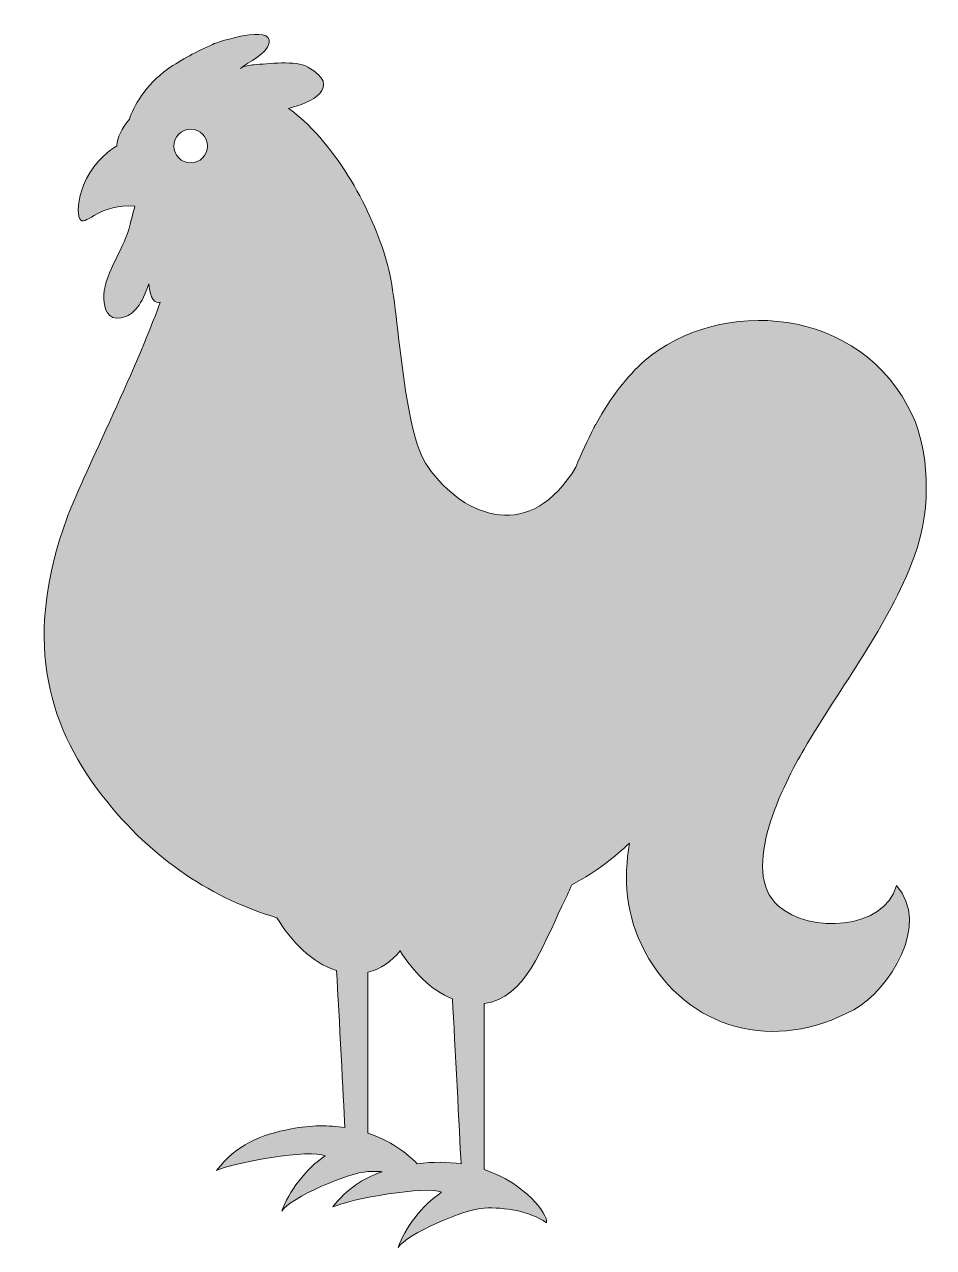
# Model space of a CAD drawing. Header units: inches. Extents: x -2 to 74, y 0 to 102.
import ezdxf

# ---------------------------------------------------------------- set-up
doc = ezdxf.new("R2010")
doc.units = ezdxf.units.IN
doc.header["$MEASUREMENT"] = 0
doc.layers.add('Layer 1', color=7, linetype='Continuous')

msp = doc.modelspace()

# ---------------------------------------------------------------- hatches: boundary and pattern name
at = {"layer": 'Layer 1', "true_color": 0xcdcb64}
h = msp.add_hatch(color=53, dxfattribs=at)
h.dxf.hatch_style = 2
edge = h.paths.add_edge_path()
edge.add_spline(control_points=[(72.82, 57.84), (74.44, 62.23), (73.93, 66.95), (72.7, 69.64), (68.39, 79.02), (56.47, 79.59), (50.28, 74.28), (48.78, 72.99), (47.4, 71.15), (46.24, 69.04), (46.14, 68.91), (46.06, 68.78), (46.01, 68.64), (45.46, 67.6), (44.95, 66.5), (44.51, 65.37), (40.77, 59.09), (35.29, 60.95), (32.1, 65.4), (29.97, 68.38), (29.7, 78.82), (28.77, 82.23), (27.67, 86.26), (24.9, 91.83), (20.99, 95), (20.82, 95.14), (20.64, 95.28), (20.46, 95.41), (22.3, 95.83), (25.06, 97.18), (22.07, 98.87), (21.06, 99.44), (18.71, 99.14), (17.58, 99.06), (17.17, 99.03), (16.77, 98.95), (16.42, 98.75), (17.1, 99.35), (18.62, 99.9), (18.82, 100.9), (19.12, 102.43), (14.62, 101.01), (14.1, 100.77), (12.77, 100.16), (11.52, 99.54), (10.33, 98.69), (8.49, 97.37), (7.44, 95.55), (7.14, 94.49), (6.46, 93.72), (6.14, 92.99), (6.07, 92.27), (2.82, 90.25), (2.53, 86.48), (3.06, 86.05), (3.56, 85.65), (4.72, 87.44), (7.6, 87.22), (7.4, 86.55), (7.25, 85.85), (7.08, 85.26), (6.57, 83.55), (4.89, 81.23), (4.98, 79.45), (5.02, 78.68), (5.34, 77.63), (6.43, 77.86), (7.58, 78.1), (8.17, 79.03), (8.77, 80.72), (8.87, 79.42), (9.27, 79.03), (9.71, 79.17), (7.7, 73.51), (3.05, 64.22), (1.9, 61.07), (-1.65, 51.34), (0.03, 44.07), (4.83, 37.89), (9.14, 32.33), (14.27, 29.17), (19.48, 27.62), (20.7, 25.63), (22.35, 23.86), (24.47, 23.21), (24.7, 19.28), (25.04, 12.62), (25.16, 10.05), (23.83, 10.25), (22.34, 10.26), (20.67, 9.94), (18.07, 9.44), (16.11, 8.62), (14.43, 6.45), (15.85, 7.12), (22.32, 8.28), (23.53, 7.68), (21.91, 6.63), (20.44, 4.64), (19.9, 3.05), (20.56, 4.17), (25.5, 6.29), (27.09, 6.36), (27.48, 6.38), (27.89, 6.38), (28.3, 6.35), (26.69, 5.8), (25.36, 4.94), (24.16, 3.4), (25.58, 4.06), (32.05, 5.23), (33.27, 4.63), (31.64, 3.58), (30.17, 1.58), (29.63, 0), (30.29, 1.12), (35.23, 3.24), (36.82, 3.31), (38.55, 3.39), (40.61, 3.05), (42.06, 2.08), (42.16, 2.78), (40.33, 5.35), (36.82, 6.53), (36.82, 6.53), (36.82, 20.44), (36.82, 20.44), (40.28, 20.85), (41.7, 25.23), (43.34, 28.58), (43.64, 29.19), (43.9, 29.8), (44.17, 30.38), (45.26, 30.96), (46.2, 31.57), (46.99, 32.17), (47.69, 32.71), (48.36, 33.27), (48.99, 33.87), (48.51, 30.9), (48.62, 27.92), (50.28, 24.8), (53.85, 18.13), (61.2, 16.32), (67.76, 19.92), (70.8, 21.6), (74.21, 27.12), (71.34, 30.31), (70.28, 26.57), (64.06, 26.29), (61.44, 28.62), (58.14, 31.55), (61.94, 38.89), (63.61, 41.75), (66.7, 47.06), (70.66, 52), (72.82, 57.84)], knot_values=[0, 0, 0, 0, 1, 1, 1, 2, 2, 2, 3, 3, 3, 4, 4, 4, 5, 5, 5, 6, 6, 6, 7, 7, 7, 8, 8, 8, 9, 9, 9, 10, 10, 10, 11, 11, 11, 12, 12, 12, 13, 13, 13, 14, 14, 14, 15, 15, 15, 16, 16, 16, 17, 17, 17, 18, 18, 18, 19, 19, 19, 20, 20, 20, 21, 21, 21, 22, 22, 22, 23, 23, 23, 24, 24, 24, 25, 25, 25, 26, 26, 26, 27, 27, 27, 28, 28, 28, 29, 29, 29, 30, 30, 30, 31, 31, 31, 32, 32, 32, 33, 33, 33, 34, 34, 34, 35, 35, 35, 36, 36, 36, 37, 37, 37, 38, 38, 38, 39, 39, 39, 40, 40, 40, 41, 41, 41, 42, 42, 42, 43, 43, 43, 44, 44, 44, 45, 45, 45, 46, 46, 46, 47, 47, 47, 48, 48, 48, 49, 49, 49, 50, 50, 50, 51, 51, 51, 52, 52, 52, 52], degree=3, periodic=1)
edge = h.paths.add_edge_path()
edge.add_spline(control_points=[(12.26, 90.84), (11.48, 90.84), (10.85, 91.47), (10.85, 92.25), (10.85, 93.03), (11.48, 93.66), (12.26, 93.66), (13.04, 93.66), (13.67, 93.03), (13.67, 92.25), (13.67, 91.47), (13.04, 90.84), (12.26, 90.84)], knot_values=[0, 0, 0, 0, 1, 1, 1, 2, 2, 2, 3, 3, 3, 4, 4, 4, 4], degree=3, periodic=1)
edge = h.paths.add_edge_path()
edge.add_spline(control_points=[(31.22, 7.02), (30.34, 7.94), (28.95, 8.96), (27.09, 9.59), (27.09, 9.59), (27.09, 23.06), (27.09, 23.06), (28.17, 23.31), (29.05, 23.96), (29.79, 24.85), (30.9, 23.1), (32.35, 21.55), (34.17, 20.83), (34.39, 17.04), (34.76, 9.72), (34.89, 7), (33.79, 7.16), (32.56, 7.2), (31.22, 7.02)], knot_values=[0, 0, 0, 0, 1, 1, 1, 2, 2, 2, 3, 3, 3, 4, 4, 4, 5, 5, 5, 6, 6, 6, 6], degree=3, periodic=1)

# ---------------------------------------------------------------- linework, layer by layer
at = {"layer": 'Layer 1', "lineweight": 0}
for points, knots in [([(72.82, 57.84), (74.44, 62.23), (73.93, 66.95), (72.7, 69.64), (68.39, 79.02), (56.47, 79.59), (50.28, 74.28), (48.78, 72.99), (47.4, 71.15), (46.24, 69.04), (46.14, 68.91), (46.06, 68.78), (46.01, 68.64), (45.46, 67.6), (44.95, 66.5), (44.51, 65.37), (40.77, 59.09), (35.29, 60.95), (32.1, 65.4), (29.97, 68.38), (29.7, 78.82), (28.77, 82.23), (27.67, 86.26), (24.9, 91.83), (20.99, 95), (20.82, 95.14), (20.64, 95.28), (20.46, 95.41), (22.3, 95.83), (25.06, 97.18), (22.07, 98.87), (21.06, 99.44), (18.71, 99.14), (17.58, 99.06), (17.17, 99.03), (16.77, 98.95), (16.42, 98.75), (17.1, 99.35), (18.62, 99.9), (18.82, 100.9), (19.12, 102.43), (14.62, 101.01), (14.1, 100.77), (12.77, 100.16), (11.52, 99.54), (10.33, 98.69), (8.49, 97.37), (7.44, 95.55), (7.14, 94.49), (6.46, 93.72), (6.14, 92.99), (6.07, 92.27), (2.82, 90.25), (2.53, 86.48), (3.06, 86.05), (3.56, 85.65), (4.72, 87.44), (7.6, 87.22), (7.4, 86.55), (7.25, 85.85), (7.08, 85.26), (6.57, 83.55), (4.89, 81.23), (4.98, 79.45), (5.02, 78.68), (5.34, 77.63), (6.43, 77.86), (7.58, 78.1), (8.17, 79.03), (8.77, 80.72), (8.87, 79.42), (9.27, 79.03), (9.71, 79.17), (7.7, 73.51), (3.05, 64.22), (1.9, 61.07), (-1.65, 51.34), (0.03, 44.07), (4.83, 37.89), (9.14, 32.33), (14.27, 29.17), (19.48, 27.62), (20.7, 25.63), (22.35, 23.86), (24.47, 23.21), (24.7, 19.28), (25.04, 12.62), (25.16, 10.05), (23.83, 10.25), (22.34, 10.26), (20.67, 9.94), (18.07, 9.44), (16.11, 8.62), (14.43, 6.45), (15.85, 7.12), (22.32, 8.28), (23.53, 7.68), (21.91, 6.63), (20.44, 4.64), (19.9, 3.05), (20.56, 4.17), (25.5, 6.29), (27.09, 6.36), (27.48, 6.38), (27.89, 6.38), (28.3, 6.35), (26.69, 5.8), (25.36, 4.94), (24.16, 3.4), (25.58, 4.06), (32.05, 5.23), (33.27, 4.63), (31.64, 3.58), (30.17, 1.58), (29.63, 0), (30.29, 1.12), (35.23, 3.24), (36.82, 3.31), (38.55, 3.39), (40.61, 3.05), (42.06, 2.08), (42.16, 2.78), (40.33, 5.35), (36.82, 6.53), (36.82, 6.53), (36.82, 20.44), (36.82, 20.44), (40.28, 20.85), (41.7, 25.23), (43.34, 28.58), (43.64, 29.19), (43.9, 29.8), (44.17, 30.38), (45.26, 30.96), (46.2, 31.57), (46.99, 32.17), (47.69, 32.71), (48.36, 33.27), (48.99, 33.87), (48.51, 30.9), (48.62, 27.92), (50.28, 24.8), (53.85, 18.13), (61.2, 16.32), (67.76, 19.92), (70.8, 21.6), (74.21, 27.12), (71.34, 30.31), (70.28, 26.57), (64.06, 26.29), (61.44, 28.62), (58.14, 31.55), (61.94, 38.89), (63.61, 41.75), (66.7, 47.06), (70.66, 52), (72.82, 57.84)], [0, 0, 0, 0, 1, 1, 1, 2, 2, 2, 3, 3, 3, 4, 4, 4, 5, 5, 5, 6, 6, 6, 7, 7, 7, 8, 8, 8, 9, 9, 9, 10, 10, 10, 11, 11, 11, 12, 12, 12, 13, 13, 13, 14, 14, 14, 15, 15, 15, 16, 16, 16, 17, 17, 17, 18, 18, 18, 19, 19, 19, 20, 20, 20, 21, 21, 21, 22, 22, 22, 23, 23, 23, 24, 24, 24, 25, 25, 25, 26, 26, 26, 27, 27, 27, 28, 28, 28, 29, 29, 29, 30, 30, 30, 31, 31, 31, 32, 32, 32, 33, 33, 33, 34, 34, 34, 35, 35, 35, 36, 36, 36, 37, 37, 37, 38, 38, 38, 39, 39, 39, 40, 40, 40, 41, 41, 41, 42, 42, 42, 43, 43, 43, 44, 44, 44, 45, 45, 45, 46, 46, 46, 47, 47, 47, 48, 48, 48, 49, 49, 49, 50, 50, 50, 51, 51, 51, 52, 52, 52, 52]), ([(12.26, 90.84), (11.48, 90.84), (10.85, 91.47), (10.85, 92.25), (10.85, 93.03), (11.48, 93.66), (12.26, 93.66), (13.04, 93.66), (13.67, 93.03), (13.67, 92.25), (13.67, 91.47), (13.04, 90.84), (12.26, 90.84)], [0, 0, 0, 0, 1, 1, 1, 2, 2, 2, 3, 3, 3, 4, 4, 4, 4]), ([(31.22, 7.02), (30.34, 7.94), (28.95, 8.96), (27.09, 9.59), (27.09, 9.59), (27.09, 23.06), (27.09, 23.06), (28.17, 23.31), (29.05, 23.96), (29.79, 24.85), (30.9, 23.1), (32.35, 21.55), (34.17, 20.83), (34.39, 17.04), (34.76, 9.72), (34.89, 7), (33.79, 7.16), (32.56, 7.2), (31.22, 7.02)], [0, 0, 0, 0, 1, 1, 1, 2, 2, 2, 3, 3, 3, 4, 4, 4, 5, 5, 5, 6, 6, 6, 6])]:
    msp.add_open_spline(points, degree=3, knots=knots, dxfattribs=at)

doc.saveas('drawing.dxf')
